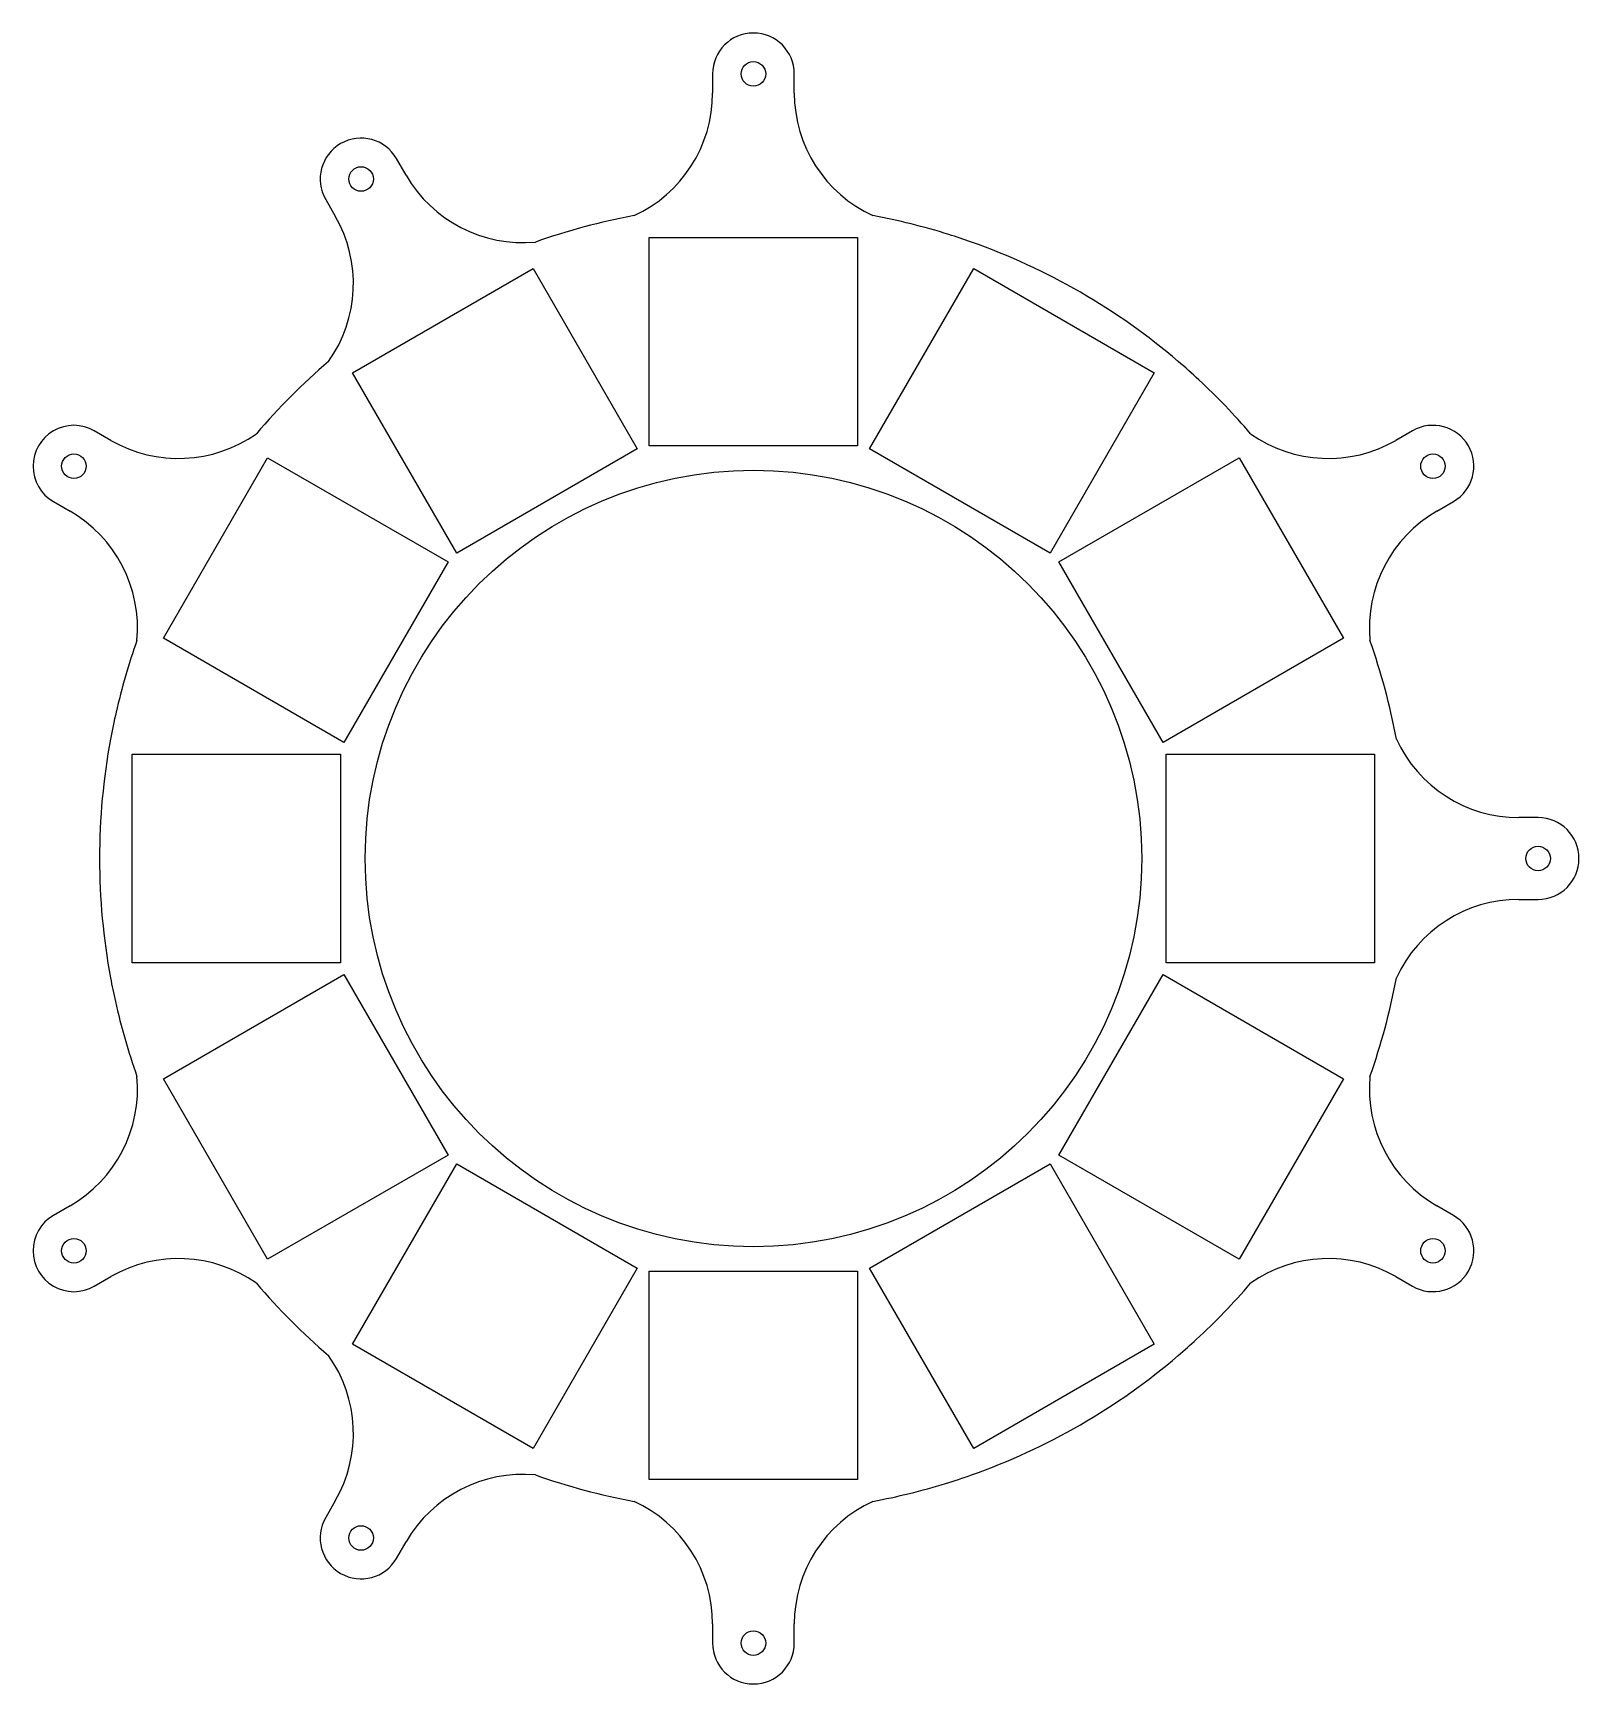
# Model space of a CAD drawing. Extents: x -176 to 202, y -202 to 202.
import ezdxf

# ---------------------------------------------------------------- set-up
doc = ezdxf.new("R2010")
doc.units = 0
doc.layers.add('Shape2DView', color=7, linetype='CONTINUOUS')

msp = doc.modelspace()

# ---------------------------------------------------------------- linework, layer by layer
at = {"layer": 'Shape2DView'}
for p, q in [((-10, 192), (-10, 187.305)), ((10, 187.305), (10, 192)), ((-84.9922, 167.211), (-87.3397, 171.277)), ((-104.66, 161.277), (-102.313, 157.211)), ((-25.5, 152), (25.5, 152)), ((-25.5, 101), (-25.5, 152)), ((25.5, 152), (25.5, 101)), ((-98.0836, 118.886), (-53.9164, 144.386)), ((-53.9164, 144.386), (-28.4164, 100.219)), ((28.4164, 100.219), (53.9164, 144.386)), ((53.9164, 144.386), (98.0836, 118.886)), ((-72.5836, 74.7186), (-98.0836, 118.886)), ((98.0836, 118.886), (72.5836, 74.7186)), ((-157.211, 102.313), (-161.277, 104.66)), ((25.5, 101), (-25.5, 101)), ((161.277, 104.66), (157.211, 102.313)), ((-144.386, 53.9164), (-118.886, 98.0836)), ((-118.886, 98.0836), (-74.7186, 72.5836)), ((-28.4164, 100.219), (-72.5836, 74.7186)), ((72.5836, 74.7186), (28.4164, 100.219)), ((74.7186, 72.5836), (118.886, 98.0836)), ((118.886, 98.0836), (144.386, 53.9164)), ((-171.277, 87.3397), (-167.211, 84.9922)), ((167.211, 84.9922), (171.277, 87.3397)), ((-74.7186, 72.5836), (-100.219, 28.4164)), ((100.219, 28.4164), (74.7186, 72.5836)), ((-100.219, 28.4164), (-144.386, 53.9164)), ((144.386, 53.9164), (100.219, 28.4164)), ((-152, 25.5), (-101, 25.5)), ((-152, -25.5), (-152, 25.5)), ((-101, 25.5), (-101, -25.5)), ((101, 25.5), (152, 25.5)), ((101, -25.5), (101, 25.5)), ((152, 25.5), (152, -25.5)), ((192, 10), (187.305, 10)), ((187.305, -10), (192, -10)), ((-101, -25.5), (-152, -25.5)), ((152, -25.5), (101, -25.5)), ((-144.386, -53.9164), (-100.219, -28.4164)), ((-100.219, -28.4164), (-74.7186, -72.5836)), ((74.7186, -72.5836), (100.219, -28.4164)), ((100.219, -28.4164), (144.386, -53.9164)), ((-118.886, -98.0836), (-144.386, -53.9164)), ((144.386, -53.9164), (118.886, -98.0836)), ((-74.7186, -72.5836), (-118.886, -98.0836)), ((118.886, -98.0836), (74.7186, -72.5836)), ((-98.0836, -118.886), (-72.5836, -74.7186)), ((-72.5836, -74.7186), (-28.4164, -100.219)), ((28.4164, -100.219), (72.5836, -74.7186)), ((72.5836, -74.7186), (98.0836, -118.886)), ((-167.211, -84.9922), (-171.277, -87.3397)), ((171.277, -87.3397), (167.211, -84.9922)), ((-28.4164, -100.219), (-53.9164, -144.386)), ((-25.5, -101), (25.5, -101)), ((-25.5, -152), (-25.5, -101)), ((25.5, -101), (25.5, -152)), ((53.9164, -144.386), (28.4164, -100.219)), ((-161.277, -104.66), (-157.211, -102.313)), ((157.211, -102.313), (161.277, -104.66)), ((-53.9164, -144.386), (-98.0836, -118.886)), ((98.0836, -118.886), (53.9164, -144.386)), ((25.5, -152), (-25.5, -152)), ((-102.313, -157.211), (-104.66, -161.277)), ((-87.3397, -171.277), (-84.9922, -167.211)), ((-10, -187.305), (-10, -192)), ((10, -192), (10, -187.305))]:
    msp.add_line(p, q, dxfattribs=at)
for centre, radius in [((0, 192), 3), ((-96, 166.277), 3), ((-166.277, 96), 3), ((166.277, 96), 3), ((0, 0), 95), ((192, 0), 3), ((-166.277, -96), 3), ((166.277, -96), 3), ((-96, -166.277), 3), ((0, -192), 3)]:
    msp.add_circle(centre, radius, dxfattribs=at)
for centre, radius, start, end in [((0, 192), 10, 0, 180), ((-43.0175, 187.305), 33.0175, -65.2942, 0), ((43.0175, 187.305), 33.0175, -180, -114.706), ((-96, 166.277), 10, 30, -150), ((-56.3982, 183.72), 33.0175, -150, -84.7058), ((-130.907, 140.702), 33.0175, -35.2942, 30), ((0, 0), 160, 100.522, 109.478), ((0, 0), 160, 72.6227, 79.4782), ((0, 0), 160, 70.5218, 72.6227), ((0, 0), 160, 49.4782, 70.5218), ((0, 0), 160, 130.522, 139.478), ((0, 0), 160, 47.0822, 49.4782), ((0, 0), 160, 40.5218, 47.0822), ((-166.277, 96), 10, 60, -120), ((166.277, 96), 10, -60, 120), ((-140.702, 130.907), 33.0175, -120, -54.7058), ((140.702, 130.907), 33.0175, -125.294, -60), ((-183.72, 56.3982), 33.0175, -5.29423, 60), ((183.72, 56.3982), 33.0175, 120, -174.706), ((0, 0), 160, 160.522, 167.082), ((0, 0), 160, 10.5218, 19.4782), ((0, 0), 160, 167.082, 169.478), ((0, 0), 160, 169.478, -169.478), ((187.305, 43.0175), 33.0175, -155.294, -90), ((192, 0), 10, -90, 90), ((187.305, -43.0175), 33.0175, 90, 155.294), ((0, 0), 160, -169.478, -167.377), ((0, 0), 160, -19.4782, -10.5218), ((0, 0), 160, -167.377, -160.522), ((-183.72, -56.3982), 33.0175, -60, 5.29423), ((183.72, -56.3982), 33.0175, 174.706, -120), ((-166.277, -96), 10, 120, -60), ((166.277, -96), 10, -120, 60), ((-140.702, -130.907), 33.0175, 54.7058, 120), ((140.702, -130.907), 33.0175, 60, 125.294), ((0, 0), 160, -139.478, -130.522), ((0, 0), 160, -47.3773, -40.5218), ((0, 0), 160, -49.4782, -47.3773), ((-130.907, -140.702), 33.0175, -30, 35.2942), ((0, 0), 160, -70.5218, -49.4782), ((-56.3982, -183.72), 33.0175, 84.7058, 150), ((0, 0), 160, -109.478, -100.522), ((0, 0), 160, -79.4782, -72.9178), ((0, 0), 160, -72.9178, -70.5218), ((-43.0175, -187.305), 33.0175, 0, 65.2942), ((43.0175, -187.305), 33.0175, 114.706, 180), ((-96, -166.277), 10, 150, -30), ((0, -192), 10, 180, 0)]:
    msp.add_arc(centre, radius, start, end, dxfattribs=at)

doc.saveas('drawing.dxf')
